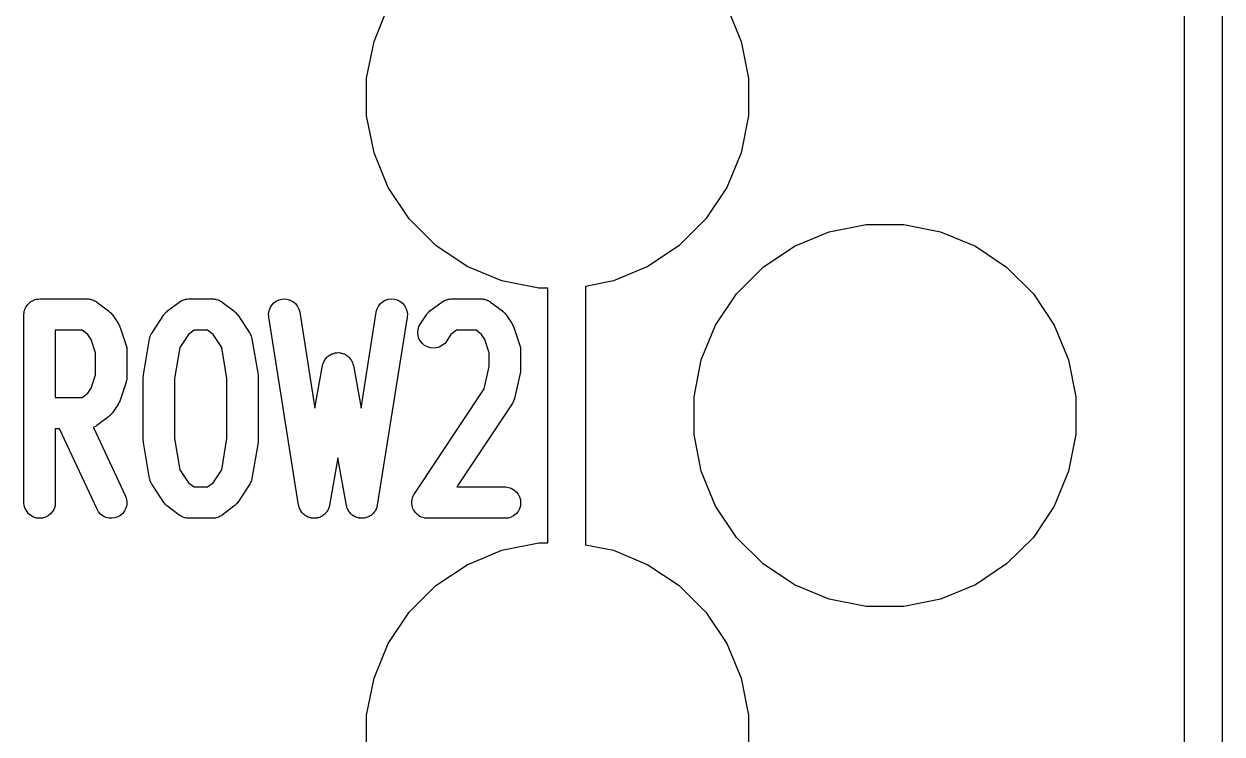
# Model space of a CAD drawing. Extents: x 85 to 230, y -161 to -76.
# Drawn here: x 222.106 to 226.887, y -98.79 to -95.959 of the extents above; entities that cross this region are included whole.
import ezdxf

# ---------------------------------------------------------------- set-up
doc = ezdxf.new("R2010")
doc.units = 0
doc.header["$MEASUREMENT"] = 0
doc.layers.add('BLACK', color=7, linetype='CONTINUOUS')

msp = doc.modelspace()

# ---------------------------------------------------------------- linework, layer by layer
at = {"layer": 'BLACK', "linetype": 'CONTINUOUS'}
for p, q in [((226.887, -75.9342), (226.887, -106.407)), ((226.737, -106.336), (226.737, -76.0055)), ((223.503, -96.0282), (223.56, -95.8896)), ((224.911, -95.8896), (224.968, -96.0282)), ((223.473, -96.1755), (223.503, -96.0282)), ((224.968, -96.0282), (224.997, -96.1755)), ((223.473, -96.3256), (223.473, -96.1755)), ((224.997, -96.1755), (224.997, -96.3256)), ((223.503, -96.4728), (223.473, -96.3256)), ((224.997, -96.3256), (224.968, -96.4728)), ((223.56, -96.6115), (223.503, -96.4728)), ((224.968, -96.4728), (224.911, -96.6115)), ((223.643, -96.7363), (223.56, -96.6115)), ((224.911, -96.6115), (224.827, -96.7363)), ((223.75, -96.8424), (223.643, -96.7363)), ((224.827, -96.7363), (224.721, -96.8424)), ((225.319, -96.7878), (225.467, -96.7585)), ((225.467, -96.7585), (225.617, -96.7585)), ((225.617, -96.7585), (225.764, -96.7878)), ((225.181, -96.8452), (225.319, -96.7878)), ((225.764, -96.7878), (225.903, -96.8452)), ((223.874, -96.9258), (223.75, -96.8424)), ((224.721, -96.8424), (224.596, -96.9258)), ((225.056, -96.9286), (225.181, -96.8452)), ((225.903, -96.8452), (226.027, -96.9286)), ((224.013, -96.9832), (223.874, -96.9258)), ((224.596, -96.9258), (224.458, -96.9832)), ((224.95, -97.0348), (225.056, -96.9286)), ((226.027, -96.9286), (226.134, -97.0348)), ((224.16, -97.0125), (224.013, -96.9832)), ((224.458, -96.9832), (224.347, -97.0053)), ((224.347, -97.0053), (224.347, -98.0357)), ((224.197, -97.0125), (224.16, -97.0125)), ((224.197, -98.0285), (224.197, -97.0125)), ((224.866, -97.1596), (224.95, -97.0348)), ((226.134, -97.0348), (226.217, -97.1596)), ((222.107, -97.1048), (222.109, -97.0992)), ((222.109, -97.0992), (222.111, -97.0936)), ((222.111, -97.0932), (222.114, -97.088)), ((222.111, -97.0934), (222.111, -97.0932)), ((222.111, -97.0936), (222.111, -97.0934)), ((222.114, -97.088), (222.117, -97.0828)), ((222.117, -97.0825), (222.121, -97.078)), ((222.117, -97.0827), (222.117, -97.0825)), ((222.117, -97.0828), (222.117, -97.0827)), ((222.121, -97.078), (222.125, -97.0734)), ((222.125, -97.0731), (222.129, -97.0694)), ((222.125, -97.0733), (222.125, -97.0731)), ((222.125, -97.0734), (222.125, -97.0733)), ((222.129, -97.0694), (222.134, -97.0657)), ((222.134, -97.0655), (222.14, -97.0628)), ((222.134, -97.0656), (222.134, -97.0655)), ((222.134, -97.0657), (222.134, -97.0656)), ((222.14, -97.0628), (222.145, -97.06)), ((222.145, -97.0598), (222.151, -97.0582)), ((222.145, -97.0599), (222.145, -97.0598)), ((222.145, -97.06), (222.145, -97.0599)), ((222.151, -97.0582), (222.156, -97.0565)), ((222.156, -97.0565), (222.157, -97.0565)), ((222.157, -97.0564), (222.163, -97.0559)), ((222.157, -97.0565), (222.157, -97.0564)), ((222.163, -97.0559), (222.169, -97.0553)), ((222.169, -97.0553), (222.359, -97.0553)), ((222.359, -97.0553), (222.36, -97.0553)), ((222.36, -97.0553), (222.361, -97.0555)), ((222.361, -97.0555), (222.363, -97.0554)), ((222.363, -97.0554), (222.367, -97.0561)), ((222.367, -97.0561), (222.372, -97.0567)), ((222.372, -97.0567), (222.373, -97.0571)), ((222.373, -97.0571), (222.375, -97.0573)), ((222.375, -97.0573), (222.379, -97.0589)), ((222.379, -97.0589), (222.384, -97.0603)), ((222.384, -97.0603), (222.385, -97.061)), ((222.385, -97.061), (222.386, -97.0615)), ((222.386, -97.0615), (222.39, -97.0639)), ((222.39, -97.0639), (222.394, -97.0662)), ((222.394, -97.0662), (222.395, -97.0671)), ((222.395, -97.0671), (222.397, -97.0678)), ((222.397, -97.0678), (222.444, -97.1035)), ((222.679, -97.1035), (222.726, -97.0678)), ((222.726, -97.0678), (222.727, -97.0673)), ((222.727, -97.0673), (222.728, -97.0666)), ((222.728, -97.0666), (222.729, -97.0657)), ((222.729, -97.0657), (222.733, -97.0635)), ((222.733, -97.0635), (222.738, -97.0611)), ((222.738, -97.0611), (222.739, -97.0606)), ((222.739, -97.0606), (222.74, -97.06)), ((222.74, -97.06), (222.745, -97.0586)), ((222.745, -97.0586), (222.749, -97.0571)), ((222.749, -97.0571), (222.75, -97.0569)), ((222.75, -97.0569), (222.752, -97.0565)), ((222.752, -97.0565), (222.756, -97.056)), ((222.756, -97.056), (222.761, -97.0554)), ((222.761, -97.0554), (222.763, -97.0554)), ((222.763, -97.0554), (222.764, -97.0553)), ((222.764, -97.0553), (222.859, -97.0553)), ((222.859, -97.0553), (222.86, -97.0553)), ((222.86, -97.0553), (222.861, -97.0555)), ((222.861, -97.0555), (222.863, -97.0554)), ((222.863, -97.0554), (222.867, -97.0561)), ((222.867, -97.0561), (222.872, -97.0567)), ((222.872, -97.0567), (222.873, -97.0571)), ((222.873, -97.0571), (222.875, -97.0573)), ((222.875, -97.0573), (222.879, -97.0589)), ((222.879, -97.0589), (222.884, -97.0603)), ((222.884, -97.0603), (222.885, -97.061)), ((222.885, -97.061), (222.886, -97.0615)), ((222.886, -97.0615), (222.89, -97.0639)), ((222.89, -97.0639), (222.894, -97.0662)), ((222.894, -97.0662), (222.895, -97.0671)), ((222.895, -97.0671), (222.897, -97.0678)), ((222.897, -97.0678), (222.944, -97.1035)), ((223.084, -97.1025), (223.088, -97.091)), ((223.088, -97.091), (223.095, -97.0805)), ((223.095, -97.0805), (223.103, -97.0715)), ((223.103, -97.0715), (223.113, -97.0642)), ((223.113, -97.0642), (223.124, -97.059)), ((223.124, -97.059), (223.135, -97.056)), ((223.135, -97.056), (223.148, -97.0554)), ((223.148, -97.0554), (223.16, -97.0571)), ((223.16, -97.0571), (223.171, -97.0611)), ((223.171, -97.0611), (223.182, -97.0673)), ((223.182, -97.0673), (223.191, -97.0755)), ((223.191, -97.0755), (223.198, -97.0852)), ((223.198, -97.0852), (223.203, -97.0962)), ((223.203, -97.0962), (223.207, -97.108)), ((223.512, -97.1071), (223.515, -97.0954)), ((223.515, -97.0954), (223.521, -97.0845)), ((223.521, -97.0845), (223.528, -97.0748)), ((223.528, -97.0748), (223.537, -97.0668)), ((223.537, -97.0668), (223.548, -97.0608)), ((223.548, -97.0608), (223.559, -97.0569)), ((223.559, -97.0569), (223.571, -97.0553)), ((223.571, -97.0553), (223.584, -97.0561)), ((223.584, -97.0561), (223.595, -97.0593)), ((223.595, -97.0593), (223.606, -97.0647)), ((223.606, -97.0647), (223.616, -97.0721)), ((223.616, -97.0721), (223.624, -97.0813)), ((223.624, -97.0813), (223.63, -97.0918)), ((223.63, -97.0918), (223.634, -97.1033)), ((223.726, -97.1035), (223.774, -97.0678)), ((223.774, -97.0678), (223.775, -97.0673)), ((223.775, -97.0673), (223.776, -97.0666)), ((223.776, -97.0666), (223.777, -97.0657)), ((223.777, -97.0657), (223.781, -97.0635)), ((223.781, -97.0635), (223.785, -97.0611)), ((223.785, -97.0611), (223.786, -97.0606)), ((223.786, -97.0606), (223.788, -97.06)), ((223.788, -97.06), (223.792, -97.0586)), ((223.792, -97.0586), (223.797, -97.0571)), ((223.797, -97.0571), (223.798, -97.0569)), ((223.798, -97.0569), (223.799, -97.0565)), ((223.799, -97.0565), (223.804, -97.056)), ((223.804, -97.056), (223.809, -97.0554)), ((223.809, -97.0554), (223.81, -97.0554)), ((223.81, -97.0554), (223.811, -97.0553)), ((223.811, -97.0553), (223.931, -97.0553)), ((223.931, -97.0553), (223.933, -97.0555)), ((223.931, -97.0553), (223.931, -97.0553)), ((223.933, -97.0555), (223.934, -97.0554)), ((223.934, -97.0554), (223.939, -97.0561)), ((223.939, -97.0561), (223.944, -97.0567)), ((223.944, -97.0567), (223.945, -97.0571)), ((223.945, -97.0571), (223.946, -97.0573)), ((223.946, -97.0573), (223.951, -97.0589)), ((223.951, -97.0589), (223.955, -97.0603)), ((223.955, -97.0603), (223.956, -97.061)), ((223.956, -97.061), (223.958, -97.0615)), ((223.958, -97.0615), (223.962, -97.0639)), ((223.962, -97.0639), (223.966, -97.0662)), ((223.966, -97.0662), (223.967, -97.0671)), ((223.967, -97.0671), (223.968, -97.0678)), ((223.968, -97.0678), (224.016, -97.1035)), ((222.106, -97.1169), (222.107, -97.111)), ((222.106, -97.1173), (222.106, -97.1169)), ((222.106, -97.1174), (222.106, -97.1173)), ((222.106, -97.1178), (222.106, -97.1174)), ((222.106, -97.1174), (222.106, -97.1174)), ((222.106, -97.8678), (222.106, -97.1178)), ((222.107, -97.105), (222.107, -97.1048)), ((222.107, -97.1052), (222.107, -97.105)), ((222.107, -97.111), (222.107, -97.1052)), ((222.444, -97.1035), (222.445, -97.104)), ((222.445, -97.104), (222.448, -97.1068)), ((222.448, -97.1068), (222.451, -97.1094)), ((222.451, -97.1094), (222.452, -97.111)), ((222.452, -97.111), (222.454, -97.1124)), ((222.454, -97.1124), (222.456, -97.1157)), ((222.456, -97.1157), (222.459, -97.1188)), ((222.459, -97.1188), (222.483, -97.1546)), ((222.617, -97.1903), (222.664, -97.1188)), ((222.664, -97.1188), (222.665, -97.1181)), ((222.665, -97.1181), (222.667, -97.115)), ((222.667, -97.115), (222.67, -97.1117)), ((222.67, -97.1117), (222.671, -97.1104)), ((222.671, -97.1104), (222.673, -97.1088)), ((222.673, -97.1088), (222.676, -97.1063)), ((222.676, -97.1063), (222.679, -97.1035)), ((222.944, -97.1035), (222.945, -97.104)), ((222.945, -97.104), (222.948, -97.1068)), ((222.948, -97.1068), (222.951, -97.1094)), ((222.951, -97.1094), (222.952, -97.111)), ((222.952, -97.111), (222.954, -97.1124)), ((222.954, -97.1124), (222.956, -97.1157)), ((222.956, -97.1157), (222.959, -97.1188)), ((222.959, -97.1188), (223.006, -97.1903)), ((223.082, -97.1145), (223.084, -97.1025)), ((223.083, -97.1267), (223.082, -97.1145)), ((223.083, -97.1276), (223.083, -97.1267)), ((223.202, -97.8776), (223.083, -97.1276)), ((223.207, -97.108), (223.267, -97.4911)), ((223.451, -97.4911), (223.512, -97.108)), ((223.512, -97.108), (223.512, -97.1071)), ((223.635, -97.1276), (223.516, -97.8776)), ((223.634, -97.1033), (223.636, -97.1154)), ((223.636, -97.1154), (223.635, -97.1276)), ((223.688, -97.1546), (223.712, -97.1188)), ((223.712, -97.1181), (223.715, -97.115)), ((223.712, -97.1188), (223.712, -97.1181)), ((223.715, -97.115), (223.717, -97.1117)), ((223.717, -97.1117), (223.719, -97.1104)), ((223.719, -97.1104), (223.72, -97.1088)), ((223.72, -97.1088), (223.723, -97.1063)), ((223.723, -97.1063), (223.726, -97.1035)), ((224.016, -97.1035), (224.016, -97.104)), ((224.016, -97.104), (224.019, -97.1068)), ((224.019, -97.1068), (224.022, -97.1094)), ((224.022, -97.1094), (224.024, -97.111)), ((224.024, -97.111), (224.025, -97.1124)), ((224.025, -97.1124), (224.028, -97.1157)), ((224.028, -97.1157), (224.03, -97.1188)), ((224.03, -97.1188), (224.054, -97.1546)), ((222.231, -97.1803), (222.231, -97.4482)), ((222.338, -97.1803), (222.231, -97.1803)), ((222.361, -97.1971), (222.338, -97.1803)), ((222.374, -97.2169), (222.361, -97.1971)), ((222.483, -97.1546), (222.483, -97.1553)), ((222.483, -97.1553), (222.484, -97.1569)), ((222.484, -97.1569), (222.485, -97.1583)), ((222.485, -97.1583), (222.487, -97.1623)), ((222.487, -97.1623), (222.489, -97.1661)), ((222.489, -97.1661), (222.489, -97.1678)), ((222.489, -97.1678), (222.49, -97.1695)), ((222.49, -97.1695), (222.514, -97.2409)), ((222.611, -97.201), (222.613, -97.1961)), ((222.613, -97.1961), (222.616, -97.1912)), ((222.616, -97.1908), (222.617, -97.1903)), ((222.616, -97.1912), (222.616, -97.1908)), ((222.762, -97.1971), (222.728, -97.2484)), ((222.785, -97.1803), (222.762, -97.1971)), ((222.838, -97.1803), (222.785, -97.1803)), ((222.861, -97.1971), (222.838, -97.1803)), ((222.895, -97.2484), (222.861, -97.1971)), ((223.006, -97.1903), (223.007, -97.191)), ((223.007, -97.191), (223.007, -97.1915)), ((223.007, -97.1915), (223.007, -97.1919)), ((223.007, -97.1919), (223.01, -97.1969)), ((223.01, -97.1969), (223.012, -97.2018)), ((223.678, -97.1891), (223.679, -97.177)), ((223.679, -97.2013), (223.678, -97.1891)), ((223.679, -97.177), (223.682, -97.1653)), ((223.682, -97.1653), (223.688, -97.1546)), ((223.81, -97.1971), (223.792, -97.2239)), ((223.832, -97.1803), (223.81, -97.1971)), ((223.91, -97.1803), (223.832, -97.1803)), ((223.932, -97.1971), (223.91, -97.1803)), ((223.945, -97.2169), (223.932, -97.1971)), ((224.054, -97.1546), (224.054, -97.1553)), ((224.054, -97.1553), (224.055, -97.1569)), ((224.055, -97.1569), (224.056, -97.1583)), ((224.056, -97.1583), (224.058, -97.1623)), ((224.058, -97.1623), (224.06, -97.1661)), ((224.06, -97.1661), (224.061, -97.1678)), ((224.061, -97.1678), (224.061, -97.1695)), ((224.061, -97.1695), (224.085, -97.2409)), ((224.809, -97.2982), (224.866, -97.1596)), ((226.217, -97.1596), (226.274, -97.2982)), ((222.392, -97.2708), (222.374, -97.2169)), ((222.514, -97.2409), (222.514, -97.2417)), ((222.514, -97.2417), (222.515, -97.2451)), ((222.515, -97.2451), (222.516, -97.2485)), ((222.583, -97.3575), (222.607, -97.2147)), ((222.607, -97.2127), (222.609, -97.2074)), ((222.607, -97.2133), (222.607, -97.2127)), ((222.607, -97.2138), (222.607, -97.2133)), ((222.607, -97.2147), (222.607, -97.2138)), ((222.609, -97.2074), (222.61, -97.2021)), ((222.61, -97.2021), (222.611, -97.2016)), ((222.611, -97.2016), (222.611, -97.201)), ((223.012, -97.2018), (223.013, -97.2024)), ((223.013, -97.2024), (223.013, -97.2029)), ((223.013, -97.2029), (223.014, -97.2083)), ((223.014, -97.2083), (223.016, -97.2136)), ((223.016, -97.2136), (223.016, -97.2141)), ((223.016, -97.2141), (223.016, -97.2147)), ((223.016, -97.2147), (223.04, -97.3575)), ((223.682, -97.2129), (223.679, -97.2013)), ((223.688, -97.2237), (223.682, -97.2129)), ((223.696, -97.2332), (223.688, -97.2237)), ((223.705, -97.241), (223.696, -97.2332)), ((223.716, -97.2468), (223.705, -97.241)), ((223.774, -97.2416), (223.763, -97.2472)), ((223.784, -97.2339), (223.774, -97.2416)), ((223.792, -97.2246), (223.784, -97.2339)), ((223.792, -97.2239), (223.792, -97.2246)), ((223.963, -97.2708), (223.945, -97.2169)), ((224.085, -97.2409), (224.085, -97.2417)), ((224.085, -97.2417), (224.086, -97.2451)), ((224.086, -97.2451), (224.087, -97.2485)), ((222.392, -97.3577), (222.392, -97.2708)), ((222.516, -97.2485), (222.516, -97.2511)), ((222.516, -97.2511), (222.516, -97.2536)), ((222.516, -97.2536), (222.516, -97.2572)), ((222.516, -97.2572), (222.517, -97.2607)), ((222.517, -97.2607), (222.517, -97.3678)), ((222.728, -97.2484), (222.707, -97.373)), ((222.916, -97.373), (222.895, -97.2484)), ((223.308, -97.2958), (223.311, -97.2921)), ((223.311, -97.2921), (223.315, -97.2883)), ((223.315, -97.2875), (223.316, -97.2866)), ((223.315, -97.2883), (223.315, -97.2875)), ((223.316, -97.2866), (223.32, -97.2836)), ((223.32, -97.2836), (223.324, -97.2805)), ((223.324, -97.2805), (223.325, -97.2799)), ((223.325, -97.2799), (223.326, -97.2791)), ((223.326, -97.2791), (223.33, -97.277)), ((223.33, -97.277), (223.335, -97.2746)), ((223.335, -97.2746), (223.336, -97.2742)), ((223.336, -97.2742), (223.337, -97.2737)), ((223.337, -97.2737), (223.342, -97.2724)), ((223.342, -97.2724), (223.346, -97.2709)), ((223.346, -97.2709), (223.347, -97.2708)), ((223.347, -97.2708), (223.349, -97.2705)), ((223.349, -97.2705), (223.353, -97.2701)), ((223.353, -97.2701), (223.358, -97.2696)), ((223.358, -97.2696), (223.36, -97.2697)), ((223.36, -97.2697), (223.361, -97.2696)), ((223.361, -97.2696), (223.366, -97.2702)), ((223.366, -97.2702), (223.37, -97.2706)), ((223.37, -97.2706), (223.372, -97.271)), ((223.372, -97.271), (223.373, -97.2711)), ((223.373, -97.2711), (223.378, -97.2727)), ((223.378, -97.2727), (223.382, -97.274)), ((223.382, -97.274), (223.383, -97.2746)), ((223.383, -97.2746), (223.384, -97.2749)), ((223.384, -97.2749), (223.389, -97.2774)), ((223.389, -97.2774), (223.393, -97.2796)), ((223.393, -97.2796), (223.394, -97.2804)), ((223.394, -97.2804), (223.395, -97.281)), ((223.395, -97.281), (223.399, -97.2841)), ((223.399, -97.2841), (223.403, -97.2872)), ((223.403, -97.2872), (223.403, -97.2881)), ((223.403, -97.2881), (223.404, -97.2889)), ((223.404, -97.2889), (223.407, -97.2927)), ((223.407, -97.2927), (223.41, -97.2965)), ((223.727, -97.2504), (223.716, -97.2468)), ((223.74, -97.2517), (223.727, -97.2504)), ((223.752, -97.2506), (223.74, -97.2517)), ((223.763, -97.2472), (223.752, -97.2506)), ((223.963, -97.3252), (223.963, -97.2708)), ((224.087, -97.2485), (224.087, -97.2511)), ((224.087, -97.2511), (224.088, -97.2536)), ((224.088, -97.2536), (224.088, -97.2572)), ((224.088, -97.2572), (224.088, -97.2607)), ((224.088, -97.2607), (224.088, -97.3321)), ((223.267, -97.4911), (223.298, -97.3211)), ((223.298, -97.3179), (223.3, -97.3133)), ((223.298, -97.3191), (223.298, -97.3179)), ((223.298, -97.3203), (223.298, -97.3191)), ((223.298, -97.3211), (223.298, -97.3203)), ((223.3, -97.3133), (223.301, -97.3086)), ((223.301, -97.3086), (223.302, -97.3075)), ((223.302, -97.3063), (223.305, -97.3021)), ((223.302, -97.3075), (223.302, -97.3063)), ((223.305, -97.3021), (223.307, -97.2978)), ((223.307, -97.2978), (223.308, -97.2968)), ((223.308, -97.2968), (223.308, -97.2958)), ((223.41, -97.2965), (223.411, -97.2976)), ((223.411, -97.2976), (223.412, -97.2985)), ((223.412, -97.2985), (223.414, -97.3029)), ((223.414, -97.3029), (223.416, -97.3071)), ((223.416, -97.3071), (223.417, -97.3083)), ((223.417, -97.3083), (223.417, -97.3094)), ((223.417, -97.3094), (223.419, -97.3141)), ((223.419, -97.3141), (223.42, -97.3187)), ((223.42, -97.3187), (223.42, -97.32)), ((223.42, -97.32), (223.421, -97.3211)), ((223.421, -97.3211), (223.451, -97.4911)), ((223.943, -97.4143), (223.963, -97.3252)), ((224.088, -97.3394), (224.087, -97.3451)), ((224.088, -97.3321), (224.088, -97.333)), ((224.088, -97.333), (224.088, -97.3332)), ((224.088, -97.3332), (224.088, -97.3335)), ((224.088, -97.3335), (224.088, -97.3394)), ((224.78, -97.4455), (224.809, -97.2982)), ((226.274, -97.2982), (226.304, -97.4455)), ((222.374, -97.4115), (222.392, -97.3577)), ((222.514, -97.3876), (222.49, -97.459)), ((222.515, -97.3808), (222.514, -97.3841)), ((222.514, -97.3841), (222.514, -97.3876)), ((222.516, -97.3782), (222.515, -97.3808)), ((222.517, -97.3687), (222.516, -97.3722)), ((222.516, -97.3722), (222.516, -97.3757)), ((222.516, -97.3757), (222.516, -97.3782)), ((222.517, -97.3678), (222.517, -97.3687)), ((222.582, -97.3669), (222.583, -97.3622)), ((222.582, -97.3678), (222.582, -97.3669)), ((222.582, -97.6178), (222.582, -97.3678)), ((222.583, -97.3622), (222.583, -97.3575)), ((222.707, -97.373), (222.707, -97.6126)), ((222.916, -97.6126), (222.916, -97.373)), ((223.04, -97.3575), (223.04, -97.3584)), ((223.04, -97.3584), (223.04, -97.3631)), ((223.04, -97.3631), (223.041, -97.3678)), ((223.041, -97.3678), (223.041, -97.6178)), ((224.087, -97.3456), (224.063, -97.4528)), ((224.087, -97.3451), (224.087, -97.3453)), ((224.087, -97.3453), (224.087, -97.3456)), ((222.338, -97.4482), (222.361, -97.4314)), ((222.361, -97.4314), (222.374, -97.4115)), ((223.664, -97.8331), (223.943, -97.4143)), ((222.231, -97.4482), (222.338, -97.4482)), ((222.483, -97.4739), (222.459, -97.5096)), ((222.484, -97.4709), (222.483, -97.4723)), ((222.483, -97.4723), (222.483, -97.4739)), ((222.486, -97.467), (222.484, -97.4709)), ((222.488, -97.4631), (222.486, -97.467)), ((222.489, -97.4614), (222.488, -97.4631)), ((222.49, -97.4598), (222.489, -97.4614)), ((222.49, -97.459), (222.49, -97.4598)), ((224.054, -97.4739), (223.833, -97.8053)), ((224.056, -97.4695), (224.054, -97.4739)), ((224.059, -97.4652), (224.056, -97.4695)), ((224.06, -97.4631), (224.059, -97.4641)), ((224.059, -97.4641), (224.059, -97.4652)), ((224.061, -97.4583), (224.06, -97.4631)), ((224.063, -97.4536), (224.061, -97.4583)), ((224.063, -97.4528), (224.063, -97.4536)), ((224.78, -97.5956), (224.78, -97.4455)), ((226.304, -97.4455), (226.304, -97.5956)), ((222.444, -97.5249), (222.397, -97.5607)), ((222.447, -97.5222), (222.444, -97.5249)), ((222.45, -97.5197), (222.447, -97.5222)), ((222.452, -97.5181), (222.45, -97.5197)), ((222.453, -97.5167), (222.452, -97.5181)), ((222.456, -97.5134), (222.453, -97.5167)), ((222.458, -97.5103), (222.456, -97.5134)), ((222.459, -97.5096), (222.458, -97.5103)), ((222.248, -97.5732), (222.231, -97.5732)), ((222.231, -97.5732), (222.231, -97.8678)), ((222.398, -97.8942), (222.248, -97.5732)), ((222.384, -97.5678), (222.383, -97.5681)), ((222.383, -97.5681), (222.511, -97.8414)), ((222.385, -97.5674), (222.384, -97.5678)), ((222.389, -97.5649), (222.385, -97.5674)), ((222.394, -97.5627), (222.389, -97.5649)), ((222.395, -97.5619), (222.394, -97.5627)), ((222.396, -97.5612), (222.395, -97.5619)), ((222.397, -97.5607), (222.396, -97.5612)), ((222.583, -97.6225), (222.582, -97.6178)), ((222.583, -97.6272), (222.583, -97.6225)), ((222.583, -97.6281), (222.583, -97.6272)), ((222.707, -97.6126), (222.728, -97.7371)), ((222.895, -97.7371), (222.916, -97.6126)), ((223.041, -97.6187), (223.04, -97.6233)), ((223.04, -97.6233), (223.04, -97.6281)), ((223.041, -97.6178), (223.041, -97.6187)), ((224.809, -97.7428), (224.78, -97.5956)), ((226.304, -97.5956), (226.274, -97.7428)), ((222.607, -97.7709), (222.583, -97.6281)), ((223.04, -97.6281), (223.016, -97.7709)), ((223.359, -97.6892), (223.325, -97.8787)), ((223.393, -97.8787), (223.359, -97.6892)), ((222.607, -97.7715), (222.607, -97.7709)), ((222.728, -97.7371), (222.762, -97.7885)), ((222.861, -97.7885), (222.895, -97.7371)), ((223.016, -97.7709), (223.016, -97.7718)), ((224.866, -97.8815), (224.809, -97.7428)), ((226.274, -97.7428), (226.217, -97.8815)), ((222.607, -97.772), (222.607, -97.7715)), ((222.609, -97.7773), (222.607, -97.772)), ((222.61, -97.7827), (222.609, -97.7773)), ((222.61, -97.7832), (222.61, -97.7827)), ((222.611, -97.7838), (222.61, -97.7832)), ((222.613, -97.7887), (222.611, -97.7838)), ((222.616, -97.7936), (222.613, -97.7887)), ((222.616, -97.7941), (222.616, -97.7936)), ((222.616, -97.7946), (222.616, -97.7941)), ((222.617, -97.7953), (222.616, -97.7946)), ((222.664, -97.8667), (222.617, -97.7953)), ((222.762, -97.7885), (222.785, -97.8053)), ((222.785, -97.8053), (222.838, -97.8053)), ((222.838, -97.8053), (222.861, -97.7885)), ((223.006, -97.7953), (222.959, -97.8667)), ((223.007, -97.7948), (223.006, -97.7953)), ((223.009, -97.7894), (223.007, -97.7944)), ((223.007, -97.7944), (223.007, -97.7948)), ((223.012, -97.7846), (223.009, -97.7894)), ((223.013, -97.7835), (223.012, -97.784)), ((223.012, -97.784), (223.012, -97.7846)), ((223.014, -97.7782), (223.013, -97.7835)), ((223.016, -97.7729), (223.014, -97.7782)), ((223.016, -97.7718), (223.016, -97.7723)), ((223.016, -97.7723), (223.016, -97.7729)), ((223.833, -97.8053), (224.026, -97.8053)), ((224.026, -97.8053), (224.027, -97.8053)), ((224.027, -97.8053), (224.039, -97.8067)), ((224.039, -97.8067), (224.05, -97.8103)), ((224.05, -97.8103), (224.061, -97.8162)), ((224.061, -97.8162), (224.07, -97.8241)), ((222.511, -97.8414), (222.511, -97.8422)), ((222.511, -97.8422), (222.515, -97.8537)), ((222.515, -97.8537), (222.517, -97.8658)), ((222.517, -97.8658), (222.516, -97.878)), ((222.667, -97.8699), (222.664, -97.8667)), ((222.959, -97.8667), (222.958, -97.8675)), ((223.654, -97.8615), (223.655, -97.8556)), ((223.654, -97.8674), (223.654, -97.8615)), ((223.655, -97.8552), (223.657, -97.8496)), ((223.655, -97.8554), (223.655, -97.8552)), ((223.655, -97.8556), (223.655, -97.8554)), ((223.657, -97.8496), (223.658, -97.8439)), ((223.658, -97.8439), (223.659, -97.8437)), ((223.659, -97.8436), (223.661, -97.8384)), ((223.659, -97.8437), (223.659, -97.8436)), ((223.661, -97.8384), (223.664, -97.8331)), ((224.07, -97.8241), (224.078, -97.8336)), ((224.078, -97.8336), (224.084, -97.8444)), ((224.084, -97.8444), (224.087, -97.8561)), ((224.087, -97.8561), (224.088, -97.8682)), ((222.107, -97.8799), (222.106, -97.8678)), ((222.111, -97.8916), (222.107, -97.8799)), ((222.117, -97.9024), (222.111, -97.8916)), ((222.124, -97.9118), (222.117, -97.9024)), ((222.134, -97.9196), (222.124, -97.9118)), ((222.212, -97.9124), (222.203, -97.9201)), ((222.22, -97.9031), (222.212, -97.9124)), ((222.226, -97.8924), (222.22, -97.9031)), ((222.23, -97.8808), (222.226, -97.8924)), ((222.231, -97.8687), (222.23, -97.8808)), ((222.231, -97.8678), (222.231, -97.8687)), ((222.404, -97.9047), (222.398, -97.8942)), ((222.412, -97.9138), (222.404, -97.9047)), ((222.422, -97.9212), (222.412, -97.9138)), ((222.5, -97.9104), (222.491, -97.9185)), ((222.507, -97.9007), (222.5, -97.9104)), ((222.513, -97.8898), (222.507, -97.9007)), ((222.516, -97.878), (222.513, -97.8898)), ((222.669, -97.8732), (222.667, -97.8699)), ((222.671, -97.8746), (222.669, -97.8732)), ((222.672, -97.8762), (222.671, -97.8746)), ((222.675, -97.8788), (222.672, -97.8762)), ((222.678, -97.8816), (222.675, -97.8788)), ((222.679, -97.8821), (222.678, -97.8816)), ((222.726, -97.9178), (222.679, -97.8821)), ((222.944, -97.8821), (222.897, -97.9178)), ((222.947, -97.8793), (222.944, -97.8821)), ((222.95, -97.8768), (222.947, -97.8793)), ((222.952, -97.8752), (222.95, -97.8768)), ((222.953, -97.8738), (222.952, -97.8752)), ((222.956, -97.8706), (222.953, -97.8738)), ((222.958, -97.8675), (222.956, -97.8706)), ((223.203, -97.8793), (223.202, -97.8776)), ((223.203, -97.8811), (223.203, -97.8793)), ((223.204, -97.8852), (223.203, -97.8811)), ((223.205, -97.8894), (223.204, -97.8852)), ((223.206, -97.891), (223.205, -97.8894)), ((223.207, -97.8927), (223.206, -97.891)), ((223.209, -97.8965), (223.207, -97.8927)), ((223.211, -97.9004), (223.209, -97.8965)), ((223.212, -97.9018), (223.211, -97.9004)), ((223.212, -97.9034), (223.212, -97.9018)), ((223.215, -97.9067), (223.212, -97.9034)), ((223.218, -97.9101), (223.215, -97.9067)), ((223.219, -97.9113), (223.218, -97.9101)), ((223.22, -97.9127), (223.219, -97.9113)), ((223.224, -97.9154), (223.22, -97.9127)), ((223.306, -97.9141), (223.302, -97.9167)), ((223.307, -97.9127), (223.306, -97.9141)), ((223.308, -97.9116), (223.307, -97.9127)), ((223.311, -97.9082), (223.308, -97.9116)), ((223.314, -97.905), (223.311, -97.9082)), ((223.315, -97.9035), (223.314, -97.905)), ((223.316, -97.9021), (223.315, -97.9035)), ((223.318, -97.8983), (223.316, -97.9021)), ((223.32, -97.8946), (223.318, -97.8983)), ((223.321, -97.8929), (223.32, -97.8946)), ((223.322, -97.8913), (223.321, -97.8929)), ((223.323, -97.8872), (223.322, -97.8913)), ((223.324, -97.8831), (223.323, -97.8872)), ((223.325, -97.8813), (223.324, -97.8831)), ((223.325, -97.8787), (223.325, -97.8796)), ((223.325, -97.8796), (223.325, -97.8813)), ((223.393, -97.8805), (223.393, -97.8787)), ((223.394, -97.8823), (223.393, -97.8805)), ((223.395, -97.8863), (223.394, -97.8823)), ((223.396, -97.8905), (223.395, -97.8863)), ((223.397, -97.8921), (223.396, -97.8905)), ((223.398, -97.8938), (223.397, -97.8921)), ((223.4, -97.8975), (223.398, -97.8938)), ((223.402, -97.9014), (223.4, -97.8975)), ((223.403, -97.9028), (223.402, -97.9014)), ((223.404, -97.9043), (223.403, -97.9028)), ((223.406, -97.9076), (223.404, -97.9043)), ((223.409, -97.911), (223.406, -97.9076)), ((223.411, -97.9121), (223.409, -97.911)), ((223.412, -97.9135), (223.411, -97.9121)), ((223.415, -97.9161), (223.412, -97.9135)), ((223.497, -97.9133), (223.494, -97.9159)), ((223.498, -97.9119), (223.497, -97.9133)), ((223.5, -97.9108), (223.498, -97.9119)), ((223.502, -97.9074), (223.5, -97.9108)), ((223.505, -97.9041), (223.502, -97.9074)), ((223.506, -97.9025), (223.505, -97.9041)), ((223.507, -97.9011), (223.506, -97.9025)), ((223.509, -97.8973), (223.507, -97.9011)), ((223.511, -97.8935), (223.509, -97.8973)), ((223.512, -97.8918), (223.511, -97.8935)), ((223.513, -97.8902), (223.512, -97.8918)), ((223.514, -97.8861), (223.513, -97.8902)), ((223.515, -97.882), (223.514, -97.8861)), ((223.516, -97.8785), (223.515, -97.8802)), ((223.515, -97.8802), (223.515, -97.882)), ((223.516, -97.8776), (223.516, -97.8785)), ((223.654, -97.8675), (223.654, -97.8674)), ((223.654, -97.8677), (223.654, -97.8675)), ((223.654, -97.8737), (223.654, -97.8677)), ((223.655, -97.8795), (223.654, -97.8737)), ((223.655, -97.8797), (223.655, -97.8795)), ((223.655, -97.8798), (223.655, -97.8797)), ((223.657, -97.8856), (223.655, -97.8798)), ((223.658, -97.8912), (223.657, -97.8856)), ((223.658, -97.8914), (223.658, -97.8912)), ((223.658, -97.8915), (223.658, -97.8914)), ((223.661, -97.8968), (223.658, -97.8915)), ((223.664, -97.902), (223.661, -97.8968)), ((223.664, -97.9022), (223.664, -97.902)), ((223.664, -97.9023), (223.664, -97.9022)), ((223.668, -97.9068), (223.664, -97.9023)), ((223.672, -97.9115), (223.668, -97.9068)), ((223.672, -97.9116), (223.672, -97.9115)), ((223.672, -97.9118), (223.672, -97.9116)), ((223.676, -97.9155), (223.672, -97.9118)), ((224.07, -97.9121), (224.06, -97.9199)), ((224.078, -97.9027), (224.07, -97.9121)), ((224.083, -97.892), (224.078, -97.9027)), ((224.087, -97.8804), (224.083, -97.892)), ((224.088, -97.8682), (224.087, -97.8804)), ((224.95, -98.0063), (224.866, -97.8815)), ((226.217, -97.8815), (226.134, -98.0063)), ((222.144, -97.9254), (222.134, -97.9196)), ((222.156, -97.929), (222.144, -97.9254)), ((222.168, -97.9303), (222.156, -97.929)), ((222.18, -97.9292), (222.168, -97.9303)), ((222.192, -97.9257), (222.18, -97.9292)), ((222.203, -97.9201), (222.192, -97.9257)), ((222.433, -97.9265), (222.422, -97.9212)), ((222.445, -97.9295), (222.433, -97.9265)), ((222.457, -97.9302), (222.445, -97.9295)), ((222.469, -97.9286), (222.457, -97.9302)), ((222.48, -97.9246), (222.469, -97.9286)), ((222.491, -97.9185), (222.48, -97.9246)), ((222.728, -97.9185), (222.726, -97.9178)), ((222.729, -97.9194), (222.728, -97.9185)), ((222.733, -97.9217), (222.729, -97.9194)), ((222.737, -97.9241), (222.733, -97.9217)), ((222.738, -97.9246), (222.737, -97.9241)), ((222.739, -97.9252), (222.738, -97.9246)), ((222.744, -97.9267), (222.739, -97.9252)), ((222.748, -97.9283), (222.744, -97.9267)), ((222.75, -97.9285), (222.748, -97.9283)), ((222.751, -97.9289), (222.75, -97.9285)), ((222.756, -97.9295), (222.751, -97.9289)), ((222.76, -97.9302), (222.756, -97.9295)), ((222.762, -97.9301), (222.76, -97.9302)), ((222.763, -97.9303), (222.762, -97.9301)), ((222.764, -97.9303), (222.763, -97.9303)), ((222.859, -97.9303), (222.764, -97.9303)), ((222.86, -97.9302), (222.859, -97.9303)), ((222.862, -97.9302), (222.86, -97.9302)), ((222.866, -97.9296), (222.862, -97.9302)), ((222.871, -97.9291), (222.866, -97.9296)), ((222.873, -97.9287), (222.871, -97.9291)), ((222.874, -97.9285), (222.873, -97.9287)), ((222.878, -97.927), (222.874, -97.9285)), ((222.883, -97.9256), (222.878, -97.927)), ((222.884, -97.9249), (222.883, -97.9256)), ((222.885, -97.9245), (222.884, -97.9249)), ((222.889, -97.9221), (222.885, -97.9245)), ((222.894, -97.9199), (222.889, -97.9221)), ((222.895, -97.919), (222.894, -97.9199)), ((222.896, -97.9183), (222.895, -97.919)), ((222.897, -97.9178), (222.896, -97.9183)), ((223.227, -97.9182), (223.224, -97.9154)), ((223.229, -97.9192), (223.227, -97.9182)), ((223.23, -97.9203), (223.229, -97.9192)), ((223.234, -97.9222), (223.23, -97.9203)), ((223.237, -97.9244), (223.234, -97.9222)), ((223.239, -97.9251), (223.237, -97.9244)), ((223.241, -97.9259), (223.239, -97.9251)), ((223.245, -97.9271), (223.241, -97.9259)), ((223.249, -97.9285), (223.245, -97.9271)), ((223.251, -97.9288), (223.249, -97.9285)), ((223.252, -97.9293), (223.251, -97.9288)), ((223.257, -97.9296), (223.252, -97.9293)), ((223.261, -97.9302), (223.257, -97.9296)), ((223.263, -97.9301), (223.261, -97.9302)), ((223.265, -97.9303), (223.263, -97.9301)), ((223.269, -97.9298), (223.265, -97.9303)), ((223.273, -97.9296), (223.269, -97.9298)), ((223.275, -97.9291), (223.273, -97.9296)), ((223.277, -97.9289), (223.275, -97.9291)), ((223.281, -97.9277), (223.277, -97.9289)), ((223.285, -97.9266), (223.281, -97.9277)), ((223.287, -97.9258), (223.285, -97.9266)), ((223.288, -97.9253), (223.287, -97.9258)), ((223.292, -97.9232), (223.288, -97.9253)), ((223.296, -97.9214), (223.292, -97.9232)), ((223.298, -97.9203), (223.296, -97.9214)), ((223.299, -97.9194), (223.298, -97.9203)), ((223.302, -97.9167), (223.299, -97.9194)), ((223.418, -97.9189), (223.415, -97.9161)), ((223.42, -97.9198), (223.418, -97.9189)), ((223.421, -97.9209), (223.42, -97.9198)), ((223.425, -97.9228), (223.421, -97.9209)), ((223.429, -97.9249), (223.425, -97.9228)), ((223.431, -97.9255), (223.429, -97.9249)), ((223.432, -97.9263), (223.431, -97.9255)), ((223.436, -97.9274), (223.432, -97.9263)), ((223.441, -97.9288), (223.436, -97.9274)), ((223.442, -97.929), (223.441, -97.9288)), ((223.444, -97.9295), (223.442, -97.929)), ((223.448, -97.9297), (223.444, -97.9295)), ((223.453, -97.9303), (223.448, -97.9297)), ((223.454, -97.9301), (223.453, -97.9303)), ((223.456, -97.9303), (223.454, -97.9301)), ((223.461, -97.9297), (223.456, -97.9303)), ((223.465, -97.9294), (223.461, -97.9297)), ((223.467, -97.9289), (223.465, -97.9294)), ((223.468, -97.9287), (223.467, -97.9289)), ((223.472, -97.9273), (223.468, -97.9287)), ((223.477, -97.9262), (223.472, -97.9273)), ((223.478, -97.9254), (223.477, -97.9262)), ((223.48, -97.9248), (223.478, -97.9254)), ((223.484, -97.9227), (223.48, -97.9248)), ((223.488, -97.9208), (223.484, -97.9227)), ((223.489, -97.9196), (223.488, -97.9208)), ((223.491, -97.9188), (223.489, -97.9196)), ((223.494, -97.9159), (223.491, -97.9188)), ((223.681, -97.9194), (223.676, -97.9155)), ((223.681, -97.9196), (223.681, -97.9194)), ((223.681, -97.9194), (223.681, -97.9194)), ((223.686, -97.9224), (223.681, -97.9196)), ((223.692, -97.9252), (223.686, -97.9224)), ((223.692, -97.9253), (223.692, -97.9252)), ((223.692, -97.9254), (223.692, -97.9253)), ((223.698, -97.9272), (223.692, -97.9254)), ((223.703, -97.9289), (223.698, -97.9272)), ((223.704, -97.929), (223.703, -97.9289)), ((223.703, -97.9289), (223.703, -97.9289)), ((223.71, -97.9296), (223.704, -97.929)), ((223.715, -97.9303), (223.71, -97.9296)), ((223.716, -97.9303), (223.715, -97.9303)), ((224.026, -97.9303), (223.716, -97.9303)), ((223.716, -97.9303), (223.716, -97.9303)), ((223.716, -97.9303), (223.716, -97.9303)), ((223.716, -97.9303), (223.716, -97.9303)), ((224.038, -97.9291), (224.026, -97.9303)), ((224.05, -97.9256), (224.038, -97.9291)), ((224.06, -97.9199), (224.05, -97.9256)), ((225.056, -98.1124), (224.95, -98.0063)), ((226.134, -98.0063), (226.027, -98.1124)), ((223.874, -98.1152), (224.013, -98.0578)), ((224.013, -98.0578), (224.16, -98.0285)), ((224.16, -98.0285), (224.197, -98.0285)), ((224.347, -98.0357), (224.458, -98.0578)), ((224.458, -98.0578), (224.596, -98.1152)), ((223.75, -98.1986), (223.874, -98.1152)), ((224.596, -98.1152), (224.721, -98.1986)), ((225.181, -98.1958), (225.056, -98.1124)), ((226.027, -98.1124), (225.903, -98.1958)), ((223.643, -98.3048), (223.75, -98.1986)), ((224.721, -98.1986), (224.827, -98.3048)), ((225.319, -98.2532), (225.181, -98.1958)), ((225.903, -98.1958), (225.764, -98.2532)), ((225.467, -98.2825), (225.319, -98.2532)), ((225.617, -98.2825), (225.467, -98.2825)), ((225.764, -98.2532), (225.617, -98.2825)), ((223.56, -98.4296), (223.643, -98.3048)), ((224.827, -98.3048), (224.911, -98.4296)), ((223.503, -98.5682), (223.56, -98.4296)), ((224.911, -98.4296), (224.968, -98.5682)), ((223.473, -98.7155), (223.503, -98.5682)), ((224.968, -98.5682), (224.997, -98.7155)), ((223.473, -98.8656), (223.473, -98.7155)), ((224.997, -98.7155), (224.997, -98.8656))]:
    msp.add_line(p, q, dxfattribs=at)

doc.saveas('drawing.dxf')
